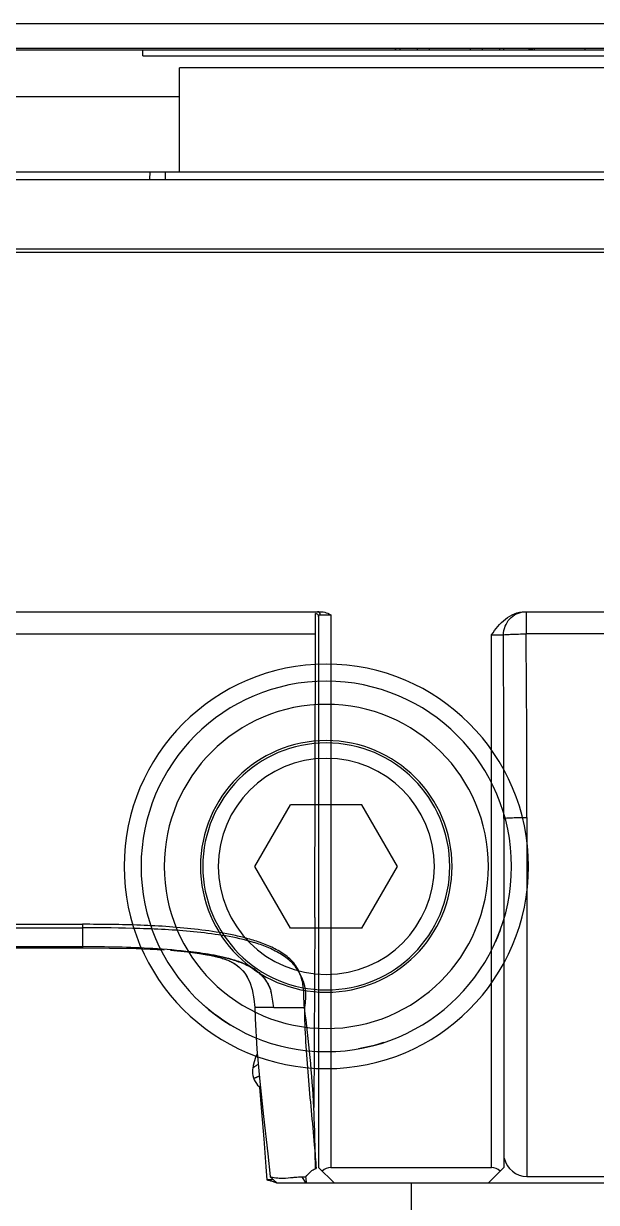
# Model space of a CAD drawing. Header units: millimetres. Extents: x -73584 to -37571, y -61249 to -50748.
# Drawn here: x -53846.9 to -53809.8, y -56894.3 to -56817.9 of the extents above; entities that cross this region are included whole.
import ezdxf

# ---------------------------------------------------------------- set-up
doc = ezdxf.new("R2010")
doc.units = ezdxf.units.MM
doc.header["$LTSCALE"] = 200
doc.layers.add('DIM', color=3, linetype='Continuous')

# ---------------------------------------------------------------- blocks, each defined once
blk = doc.blocks.new('12586')
at = {"color": 7, "linetype": 'Continuous'}
for p, q in [((-40121.546, -54854.821), (-39871.746, -54854.821)), ((-40121.546, -54856.421), (-39871.746, -54856.421)), ((-39946.768, -54856.521), (-39872.059, -54856.521)), ((-39926.524, -54856.921), (-39926.524, -54856.521)), ((-39910.156, -54856.521), (-39910.156, -54856.421)), ((-39910.147, -54856.521), (-39910.147, -54856.421)), ((-39909.892, -54856.421), (-39909.892, -54856.521)), ((-39908.733, -54856.521), (-39908.733, -54856.421)), ((-39907.958, -54856.521), (-39907.958, -54856.421)), ((-39905.335, -54856.421), (-39905.335, -54856.521)), ((-39904.56, -54856.421), (-39904.56, -54856.521)), ((-39903.401, -54856.521), (-39903.401, -54856.421)), ((-39903.147, -54856.521), (-39903.147, -54856.421)), ((-39901.65, -54856.521), (-39901.15, -54856.421)), ((-39901.15, -54856.521), (-39901.15, -54856.421)), ((-39897.904, -54856.421), (-39897.904, -54856.521)), ((-39897.899, -54856.421), (-39897.899, -54856.521)), ((-39926.524, -54856.921), (-39893.768, -54856.921)), ((-39896.146, -54857.693), (-39924.146, -54857.693)), ((-39924.146, -54859.55), (-39924.146, -54857.693)), ((-40069.146, -54859.55), (-39924.146, -54859.55)), ((-39924.146, -54864.421), (-39924.146, -54859.55)), ((-40370.397, -54864.921), (-39872.897, -54864.921)), ((-40069.146, -54864.421), (-39896.146, -54864.421)), ((-39926.085, -54864.421), (-39926.094, -54864.921)), ((-39925.085, -54864.421), (-39925.094, -54864.921)), ((-39947.232, -54892.921), (-39914.947, -54892.921)), ((-39915.347, -54894.357), (-39915.347, -54893.039)), ((-39915.147, -54893.223), (-39915.147, -54928.921)), ((-39915.037, -54893.121), (-39914.347, -54893.121)), ((-39914.347, -54893.121), (-39914.347, -54928.921)), ((-39901.79, -54892.921), (-39882.864, -54892.921)), ((-39901.703, -54892.921), (-39901.703, -54894.357)), ((-39947.232, -54894.357), (-39915.347, -54894.357)), ((-39915.397, -54912.721), (-39915.347, -54894.357)), ((-39903.947, -54894.421), (-39903.166, -54894.421)), ((-39903.947, -54928.921), (-39903.947, -54894.421)), ((-39882.864, -54894.357), (-39901.703, -54894.357)), ((-39903.147, -54906.314), (-39903.147, -54928.921)), ((-39901.647, -54906.251), (-39901.647, -54929.507)), ((-39949.461, -54913.172), (-39930.435, -54913.172)), ((-39930.435, -54913.172), (-39930.435, -54913.396)), ((-39915.397, -54912.721), (-39915.447, -54925.039)), ((-39949.461, -54913.4), (-39930.435, -54913.396)), ((-39930.435, -54913.396), (-39930.435, -54914.689)), ((-39930.435, -54913.396), (-39930.435, -54914.606)), ((-39923.53, -54914.964), (-39923.396, -54914.981)), ((-39923.434, -54914.976), (-39923.342, -54914.988)), ((-39919.416, -54922.494), (-39919.416, -54922.494)), ((-39918.943, -54923.727), (-39918.916, -54923.748)), ((-39915.344, -54928.961), (-39915.355, -54928.52)), ((-39915.344, -54928.961), (-39915.355, -54928.52)), ((-39918.563, -54928.882), (-39918.504, -54929.726)), ((-39915.147, -54928.921), (-39914.147, -54929.921)), ((-39914.347, -54928.921), (-39903.947, -54928.921)), ((-39904.147, -54929.921), (-39903.147, -54928.921)), ((-39918.497, -54929.729), (-39918.504, -54929.726)), ((-39918.291, -54929.519), (-39917.848, -54929.921)), ((-39918.289, -54929.52), (-39918.288, -54929.521)), ((-39917.849, -54929.921), (-39878.85, -54929.921)), ((-39916.222, -54929.521), (-39915.989, -54929.921)), ((-39901.647, -54929.507), (-39895.887, -54929.507))]:
    blk.add_line(p, q, dxfattribs=at)
for points in [[(-39971.734, -54914.644), (-39966.387, -54914.695), (-39959.651, -54914.688), (-39952.568, -54914.689), (-39945.144, -54914.689), (-39937.384, -54914.689), (-39930.435, -54914.689)], [(-39930.435, -54914.689), (-39926.969, -54914.728), (-39925.14, -54914.814)], [(-39924.745, -54914.844), (-39924.623, -54914.853), (-39924.475, -54914.865), (-39924.334, -54914.877), (-39924.201, -54914.889), (-39924.074, -54914.902), (-39923.954, -54914.914), (-39923.84, -54914.927), (-39923.732, -54914.939), (-39923.629, -54914.952), (-39923.53, -54914.964)], [(-39924.723, -54914.845), (-39924.651, -54914.851), (-39924.471, -54914.865)], [(-39924.471, -54914.865), (-39924.304, -54914.88), (-39924.147, -54914.895), (-39923.999, -54914.909), (-39923.86, -54914.924), (-39923.731, -54914.939), (-39923.61, -54914.954), (-39923.498, -54914.968)], [(-39923.396, -54914.981), (-39923.252, -54915), (-39923.166, -54915.011), (-39923.083, -54915.022), (-39923.005, -54915.033), (-39922.931, -54915.044), (-39922.861, -54915.055), (-39922.792, -54915.066), (-39922.727, -54915.077), (-39922.664, -54915.088), (-39922.604, -54915.099), (-39922.547, -54915.11)], [(-39923.301, -54914.993), (-39923.21, -54915.005), (-39923.123, -54915.017), (-39923.039, -54915.028), (-39922.959, -54915.04), (-39922.883, -54915.051), (-39922.811, -54915.063), (-39922.741, -54915.074), (-39922.674, -54915.086), (-39922.613, -54915.097), (-39922.553, -54915.109), (-39922.49, -54915.121), (-39922.432, -54915.131), (-39922.383, -54915.139), (-39922.342, -54915.145), (-39922.309, -54915.148)], [(-39922.493, -54915.12), (-39922.439, -54915.13), (-39922.389, -54915.138), (-39922.347, -54915.144), (-39922.311, -54915.148), (-39922.282, -54915.151), (-39922.254, -54915.154), (-39922.225, -54915.158), (-39922.196, -54915.163), (-39922.168, -54915.169), (-39922.139, -54915.175), (-39922.109, -54915.182), (-39922.073, -54915.192)], [(-39922.251, -54915.155), (-39922.249, -54915.155), (-39922.216, -54915.16), (-39922.184, -54915.166), (-39922.151, -54915.173), (-39922.117, -54915.18), (-39922.077, -54915.191), (-39922.02, -54915.206), (-39921.955, -54915.222), (-39921.884, -54915.239), (-39921.811, -54915.255), (-39921.742, -54915.271), (-39921.672, -54915.289), (-39921.6, -54915.308), (-39921.524, -54915.328), (-39921.444, -54915.352), (-39921.362, -54915.377), (-39921.279, -54915.405), (-39921.195, -54915.434), (-39921.111, -54915.466), (-39921.026, -54915.5), (-39920.942, -54915.536), (-39920.856, -54915.576), (-39920.769, -54915.621), (-39920.678, -54915.672), (-39920.583, -54915.73), (-39920.483, -54915.797), (-39920.381, -54915.872), (-39920.274, -54915.961), (-39920.161, -54916.066), (-39920.038, -54916.198), (-39919.91, -54916.359), (-39919.765, -54916.587), (-39919.605, -54916.926), (-39919.456, -54917.39), (-39919.343, -54917.997), (-39919.273, -54918.559)], [(-39922.023, -54915.205), (-39921.967, -54915.219), (-39921.905, -54915.234), (-39921.841, -54915.248), (-39921.781, -54915.262), (-39921.721, -54915.276), (-39921.661, -54915.292), (-39921.6, -54915.308), (-39921.538, -54915.324), (-39921.477, -54915.342), (-39921.414, -54915.361), (-39921.351, -54915.381), (-39921.288, -54915.401), (-39921.225, -54915.423), (-39921.162, -54915.446), (-39921.098, -54915.471), (-39921.034, -54915.496), (-39920.97, -54915.524), (-39920.903, -54915.554), (-39920.834, -54915.587), (-39920.76, -54915.626), (-39920.681, -54915.67), (-39920.599, -54915.72), (-39920.51, -54915.778), (-39920.414, -54915.847), (-39920.31, -54915.93), (-39920.201, -54916.028), (-39920.075, -54916.156), (-39919.93, -54916.332), (-39919.769, -54916.581), (-39919.604, -54916.926), (-39919.455, -54917.392), (-39919.342, -54918.005), (-39919.272, -54918.566)], [(-39919.276, -54918.566), (-39919.257, -54919.282), (-39919.147, -54921.264), (-39918.958, -54923.363), (-39918.71, -54925.612), (-39918.436, -54928.048), (-39918.291, -54929.518)], [(-39919.121, -54921.552), (-39919.229, -54921.807), (-39919.319, -54922.069), (-39919.385, -54922.323), (-39919.416, -54922.494)], [(-39919.416, -54922.494), (-39919.425, -54922.568), (-39919.431, -54922.703), (-39919.423, -54922.839), (-39919.401, -54922.973), (-39919.366, -54923.107), (-39919.342, -54923.175)], [(-39919.343, -54923.173), (-39919.315, -54923.239), (-39919.252, -54923.361), (-39919.178, -54923.475), (-39919.094, -54923.581), (-39918.999, -54923.678), (-39918.943, -54923.727)], [(-39918.964, -54923.728), (-39918.842, -54925.319), (-39918.702, -54927.069), (-39918.563, -54928.882)], [(-39918.497, -54929.729), (-39918.441, -54929.739), (-39918.368, -54929.754), (-39918.307, -54929.769), (-39918.253, -54929.784), (-39918.206, -54929.797), (-39918.164, -54929.809), (-39918.126, -54929.82), (-39918.094, -54929.83), (-39918.067, -54929.838), (-39918.044, -54929.846), (-39918.023, -54929.852), (-39918.005, -54929.858), (-39917.987, -54929.864), (-39917.971, -54929.869), (-39917.955, -54929.875), (-39917.939, -54929.88), (-39917.924, -54929.886), (-39917.909, -54929.892), (-39917.895, -54929.898), (-39917.88, -54929.904), (-39917.866, -54929.911), (-39917.852, -54929.918), (-39917.846, -54929.921)]]:
    blk.add_lwpolyline(points, dxfattribs=at)
for centre, radius, start, end in [((-43477.797, -54906.241), 3574.65, 359.998822, 0.189455), ((-41145.06, -54906.177), 1243.413, 359.99662, 0.544673), ((-39927.694, -54956.648), 41.908, 85.66121, 85.96508), ((-40004.387, -54930.194), 89.09, 3.31719, 7.50621)]:
    blk.add_arc(centre, radius, start, end, dxfattribs=at)
for centre, major_axis, start_param, end_param in [((-39901.647, -54928.007), (0, 1.5), -4.504747, -3.141593), ((-39914.347, -54929.721), (0.8, 0), 1.570796, 2.356194), ((-39903.947, -54929.721), (0.8, 0), 0.785398, 1.570796)]:
    blk.add_ellipse(centre, major_axis=major_axis, ratio=1, start_param=start_param, end_param=end_param, dxfattribs=at)
for points, knots in [([(-39915.147, -54893.223), (-39915.147, -54893.176), (-39915.193, -54893.075), (-39915.296, -54893.039), (-39915.347, -54893.039)], [0, 0, 0, 0, 0.485542, 1, 1, 1, 1]), ([(-39915.037, -54893.121), (-39915.037, -54893.071), (-39915.068, -54892.971), (-39915.164, -54892.921), (-39915.21, -54892.921)], [0, 0, 0, 0, 0.525943, 1, 1, 1, 1]), ([(-39915.147, -54893.223), (-39915.147, -54893.196), (-39915.132, -54893.13), (-39915.066, -54893.121), (-39915.037, -54893.121)], [0, 0, 0, 0, 0.4853, 1, 1, 1, 1]), ([(-39903.947, -54894.421), (-39903.679, -54894.055), (-39903.264, -54893.496), (-39902.476, -54893.015), (-39902.018, -54892.921), (-39901.79, -54892.921)], [0, 0, 0, 0, 0.499214, 0.749676, 1, 1, 1, 1]), ([(-39903.166, -54894.421), (-39903.166, -54894.233), (-39903.096, -54893.856), (-39902.795, -54893.37), (-39902.34, -54893.03), (-39901.973, -54892.935), (-39901.79, -54892.924)], [0, 0, 0, 0, 0.252688, 0.503902, 0.752721, 1, 1, 1, 1]), ([(-39903.166, -54894.421), (-39903.103, -54894.409), (-39902.927, -54894.396), (-39902.605, -54894.377), (-39902.18, -54894.364), (-39901.868, -54894.359), (-39901.703, -54894.357)], [0, 0, 0, 0, 0.131534, 0.360421, 0.661529, 1, 1, 1, 1]), ([(-39903.147, -54906.314), (-39903.147, -54906.311), (-39903.134, -54906.306), (-39903.099, -54906.298), (-39903.013, -54906.287), (-39902.879, -54906.278), (-39902.694, -54906.268), (-39902.469, -54906.261), (-39902.115, -54906.253), (-39901.838, -54906.251), (-39901.647, -54906.251)], [0, 0, 0, 0, 0.006385, 0.021431, 0.078674, 0.170866, 0.29494, 0.44606, 0.619037, 1, 1, 1, 1]), ([(-39916.361, -54916.385), (-39916.452, -54916.088), (-39916.802, -54915.543), (-39917.548, -54914.969), (-39918.389, -54914.548), (-39919.269, -54914.223), (-39920.174, -54913.974), (-39921.398, -54913.72), (-39922.946, -54913.498), (-39924.812, -54913.32), (-39926.685, -54913.22), (-39928.56, -54913.178), (-39929.81, -54913.171), (-39930.435, -54913.172)], [0, 0, 0, 0, 0.06213, 0.124526, 0.187029, 0.249554, 0.312087, 0.374626, 0.49969, 0.624763, 0.749841, 0.87492, 1, 1, 1, 1]), ([(-39916.361, -54916.385), (-39916.492, -54916.104), (-39916.878, -54915.598), (-39917.636, -54915.049), (-39918.473, -54914.638), (-39919.644, -54914.224), (-39921.164, -54913.903), (-39923.007, -54913.666), (-39924.86, -54913.517), (-39927.337, -54913.413), (-39929.196, -54913.394), (-39930.435, -54913.396)], [0, 0, 0, 0, 0.062498, 0.125029, 0.187555, 0.25008, 0.375029, 0.500019, 0.625015, 0.750013, 1, 1, 1, 1]), ([(-39971.733, -54914.563), (-39970.011, -54914.599), (-39966.568, -54914.62), (-39961.405, -54914.603), (-39956.243, -54914.607), (-39949.361, -54914.605), (-39940.758, -54914.606), (-39933.876, -54914.606), (-39930.435, -54914.606)], [0, 0, 0, 0, 0.125129, 0.250095, 0.37508, 0.500063, 0.750032, 1, 1, 1, 1]), ([(-39924.524, -54914.86), (-39923.926, -54914.906), (-39922.732, -54915.021), (-39921.253, -54915.29), (-39920.105, -54915.652), (-39919.29, -54916.053), (-39918.606, -54916.67), (-39918.335, -54917.219), (-39918.232, -54917.501)], [0, 0, 0, 0, 0.249657, 0.499293, 0.624069, 0.750257, 0.874902, 1, 1, 1, 1]), ([(-39923.431, -54914.934), (-39922.924, -54914.992), (-39922.164, -54915.094), (-39921.166, -54915.313), (-39920.429, -54915.524), (-39919.71, -54915.797), (-39919.057, -54916.213), (-39918.531, -54916.788), (-39918.313, -54917.259), (-39918.232, -54917.501)], [0, 0, 0, 0, 0.249731, 0.374553, 0.499515, 0.624457, 0.749896, 0.875011, 1, 1, 1, 1]), ([(-39916.361, -54916.385), (-39916.269, -54916.547), (-39916.111, -54916.888), (-39915.999, -54917.44), (-39915.99, -54918.001), (-39916.029, -54918.373), (-39916.061, -54918.556)], [0, 0, 0, 0, 0.250233, 0.499875, 0.750236, 1, 1, 1, 1]), ([(-39916.061, -54918.556), (-39916.075, -54918.373), (-39916.099, -54917.914), (-39916.113, -54917.18), (-39916.245, -54916.634), (-39916.361, -54916.385)], [0, 0, 0, 0, 0.250189, 0.625401, 1, 1, 1, 1]), ([(-39918.056, -54918.56), (-39918.251, -54918.56), (-39918.519, -54918.56), (-39918.844, -54918.561), (-39919.016, -54918.561), (-39919.137, -54918.563), (-39919.215, -54918.562), (-39919.254, -54918.566), (-39919.273, -54918.564), (-39919.276, -54918.566)], [0, 0, 0, 0, 0.477646, 0.65943, 0.800309, 0.899202, 0.959267, 0.989859, 1, 1, 1, 1]), ([(-39918.056, -54918.56), (-39917.91, -54918.559), (-39917.245, -54918.559), (-39916.581, -54918.56), (-39916.062, -54918.556)], [0, 0, 0, 0, 0.220096, 1, 1, 1, 1]), ([(-39916.062, -54918.556), (-39916.059, -54920.044), (-39915.894, -54922.275), (-39915.631, -54925.24), (-39915.489, -54926.722), (-39915.424, -54927.464)], [0, 0, 0, 0, 0.499947, 0.749948, 1, 1, 1, 1]), ([(-39919.059, -54922.246), (-39919.077, -54922.257), (-39919.112, -54922.28), (-39919.165, -54922.314), (-39919.217, -54922.348), (-39919.267, -54922.381), (-39919.309, -54922.408), (-39919.34, -54922.429), (-39919.362, -54922.445), (-39919.381, -54922.459), (-39919.398, -54922.472), (-39919.41, -54922.483), (-39919.416, -54922.491), (-39919.416, -54922.494)], [0, 0, 0, 0, 0.146825, 0.290435, 0.431355, 0.570346, 0.705558, 0.769981, 0.831481, 0.888035, 0.937189, 0.975813, 1, 1, 1, 1]), ([(-39918.99, -54923.008), (-39919.008, -54923.017), (-39919.044, -54923.033), (-39919.096, -54923.057), (-39919.148, -54923.08), (-39919.19, -54923.099), (-39919.223, -54923.114), (-39919.247, -54923.126), (-39919.27, -54923.136), (-39919.291, -54923.146), (-39919.311, -54923.156), (-39919.324, -54923.163), (-39919.333, -54923.168), (-39919.338, -54923.171), (-39919.341, -54923.172), (-39919.342, -54923.174), (-39919.342, -54923.175)], [0, 0, 0, 0, 0.151758, 0.299875, 0.444896, 0.58767, 0.657662, 0.725557, 0.790688, 0.85223, 0.907574, 0.953744, 0.972146, 0.986435, 0.995779, 1, 1, 1, 1]), ([(-39918.921, -54923.724), (-39918.924, -54923.724), (-39918.929, -54923.725), (-39918.936, -54923.727), (-39918.94, -54923.727), (-39918.943, -54923.727), (-39918.943, -54923.727)], [0, 0, 0, 0, 0.383315, 0.687249, 0.895331, 1, 1, 1, 1]), ([(-39915.381, -54927.247), (-39915.383, -54927.063), (-39915.384, -54926.694), (-39915.407, -54926.143), (-39915.438, -54925.591), (-39915.444, -54925.223), (-39915.447, -54925.039)], [0, 0, 0, 0, 0.250017, 0.500002, 0.750026, 1, 1, 1, 1]), ([(-39915.718, -54929.256), (-39915.63, -54929.169), (-39915.507, -54929.049), (-39915.345, -54929.003), (-39915.304, -54928.998)], [0, 0, 0, 0, 0.749785, 1, 1, 1, 1]), ([(-39918.487, -54929.73), (-39918.489, -54929.73), (-39918.492, -54929.729), (-39918.496, -54929.729), (-39918.497, -54929.729)], [0, 0, 0, 0, 0.555638, 1, 1, 1, 1]), ([(-39918.088, -54929.705), (-39918.176, -54929.713), (-39918.309, -54929.723), (-39918.443, -54929.732), (-39918.487, -54929.73)], [0, 0, 0, 0, 0.666532, 1, 1, 1, 1]), ([(-39918.292, -54929.517), (-39918.28, -54929.528), (-39918.218, -54929.538), (-39918.1, -54929.57), (-39917.894, -54929.594), (-39917.732, -54929.607), (-39917.637, -54929.61)], [0, 0, 0, 0, 0.076049, 0.263856, 0.570375, 1, 1, 1, 1]), ([(-39917.637, -54929.61), (-39917.577, -54929.612), (-39917.293, -54929.615), (-39917.011, -54929.584), (-39916.789, -54929.563)], [0, 0, 0, 0, 0.213358, 1, 1, 1, 1]), ([(-39916.789, -54929.563), (-39916.744, -54929.558), (-39916.556, -54929.54), (-39916.366, -54929.527), (-39916.222, -54929.521)], [0, 0, 0, 0, 0.236102, 1, 1, 1, 1])]:
    blk.add_open_spline(points, degree=3, knots=knots, dxfattribs=at)
for points in [[(-39914.947, -54892.921), (-39914.811, -54892.921), (-39914.676, -54892.968), (-39914.552, -54893.023)], [(-39914.552, -54893.023), (-39914.518, -54893.038), (-39914.484, -54893.053), (-39914.45, -54893.07)], [(-39914.45, -54893.07), (-39914.416, -54893.086), (-39914.381, -54893.104), (-39914.347, -54893.121)], [(-39930.435, -54914.606), (-39928.919, -54914.606), (-39927.401, -54914.634), (-39925.888, -54914.726)], [(-39925.888, -54914.726), (-39925.067, -54914.775), (-39924.247, -54914.841), (-39923.431, -54914.934)], [(-39918.056, -54918.56), (-39918.096, -54918.204), (-39918.135, -54917.845), (-39918.232, -54917.501)], [(-39915.424, -54927.464), (-39915.379, -54927.975), (-39915.337, -54928.486), (-39915.304, -54928.998)], [(-39915.355, -54928.52), (-39915.365, -54928.095), (-39915.376, -54927.671), (-39915.381, -54927.247)], [(-39915.963, -54929.521), (-39915.884, -54929.43), (-39915.804, -54929.34), (-39915.718, -54929.256)], [(-39916.222, -54929.521), (-39916.136, -54929.517), (-39916.049, -54929.521), (-39915.963, -54929.521)], [(-39915.926, -54929.921), (-39915.946, -54929.789), (-39915.962, -54929.655), (-39915.963, -54929.521)]]:
    blk.add_open_spline(points, degree=3, dxfattribs=at)
at = {"layer": 'DIM', "color": 3}
blk.add_line((-39909.147, -54929.921), (-39909.147, -54944.921), dxfattribs=at)
blk = doc.blocks.new('23-D1020-B_EXTRUSION-MAIN-BODY_BASESTAND-0_5m_Absen-PL__363', base_point=(418.75, -61.98))
at = {"color": 7, "linetype": 'Continuous'}
for p, q in [((892.007, 18.02), (441.246, 18.02)), ((892.007, 17.82), (441.246, 17.82))]:
    blk.add_line(p, q, dxfattribs=at)
for radius in [13.1, 12]:
    blk.add_circle((461.75, -21.98), radius, dxfattribs=at)
blk = doc.blocks.new('P01_LEG_M16xL80mm_STAINLESS-STEEL__382', base_point=(453.75, -29.98))
at = {"color": 7, "linetype": 'Continuous'}
for p, q in [((457.131, -21.98), (459.441, -17.98)), ((459.441, -17.98), (464.059, -17.98)), ((466.369, -21.98), (464.059, -17.98)), ((459.441, -25.98), (457.131, -21.98)), ((464.059, -25.98), (466.369, -21.98)), ((459.441, -25.98), (464.059, -25.98))]:
    blk.add_line(p, q, dxfattribs=at)
for radius in [8, 7]:
    blk.add_circle((461.75, -21.98), radius, dxfattribs=at)
blk = doc.blocks.new('23-B0029-B_ADJUSTABLE-M16xL80_FOOT-Ø64-STAINLESS-STEEL__383', base_point=(453.75, -29.98))
blk.add_blockref('P01_LEG_M16xL80mm_STAINLESS-STEEL__382', (453.75, -29.98))
blk = doc.blocks.new('23-D0466-B_FOOT-FLANGE_BASESTAND_Absen-M2_9__384', base_point=(450.474, -33.798))
at = {"color": 7, "linetype": 'Continuous'}
for radius in [10.5, 8.15]:
    blk.add_circle((461.75, -21.98), radius, dxfattribs=at)
for start, end in [(199.99998, 203.99999), (299.99994, 311.99996), (252.00008, 260.00013)]:
    blk.add_arc((461.75, -21.98), 12, start, end, dxfattribs=at)
blk = doc.blocks.new('PH_23_FOOT-FLANGE_Absen-M2_9__385', base_point=(450.474, -33.798))
blk.add_blockref('23-D0466-B_FOOT-FLANGE_BASESTAND_Absen-M2_9__384', (450.474, -33.798))
blk = doc.blocks.new('23-A0234-B_FOOT_BASESTAND_Absen-M2_9__386', base_point=(450.474, -33.798))
for name, p in [('PH_23_FOOT-FLANGE_Absen-M2_9__385', (450.474, -33.798)), ('23-B0029-B_ADJUSTABLE-M16xL80_FOOT-Ø64-STAINLESS-STEEL__383', (453.75, -29.98))]:
    blk.add_blockref(name, p)
blk = doc.blocks.new('Top1', base_point=(668.75, -75.52))
for name, p in [('23-D1020-B_EXTRUSION-MAIN-BODY_BASESTAND-0_5m_Absen-PL__363', (418.75, -61.98)), ('23-A0234-B_FOOT_BASESTAND_Absen-M2_9__386', (450.474, -33.798))]:
    blk.add_blockref(name, p)
blk = doc.blocks.new('*U238')
at = {"xscale": -1, "rotation": 359.9999999999976}
blk.add_blockref('Top1', (0, -53.713), dxfattribs=at)
at = {"layer": 'DIM', "color": 0}
blk.add_blockref('12586', (40121.647, 54909.248), dxfattribs=at)
blk = doc.blocks.new('*U239')
at = {"layer": 'DIM', "color": 0, "linetype": 'ByBlock', "lineweight": -2, "transparency": 16777216}
blk.add_blockref('*U238', (500, 0), dxfattribs=at)

msp = doc.modelspace()

# ---------------------------------------------------------------- block references
at = {"layer": 'DIM', "color": 0}
msp.add_blockref('*U239', (-54534.278, -56872.358), dxfattribs=at)

doc.saveas('drawing.dxf')
